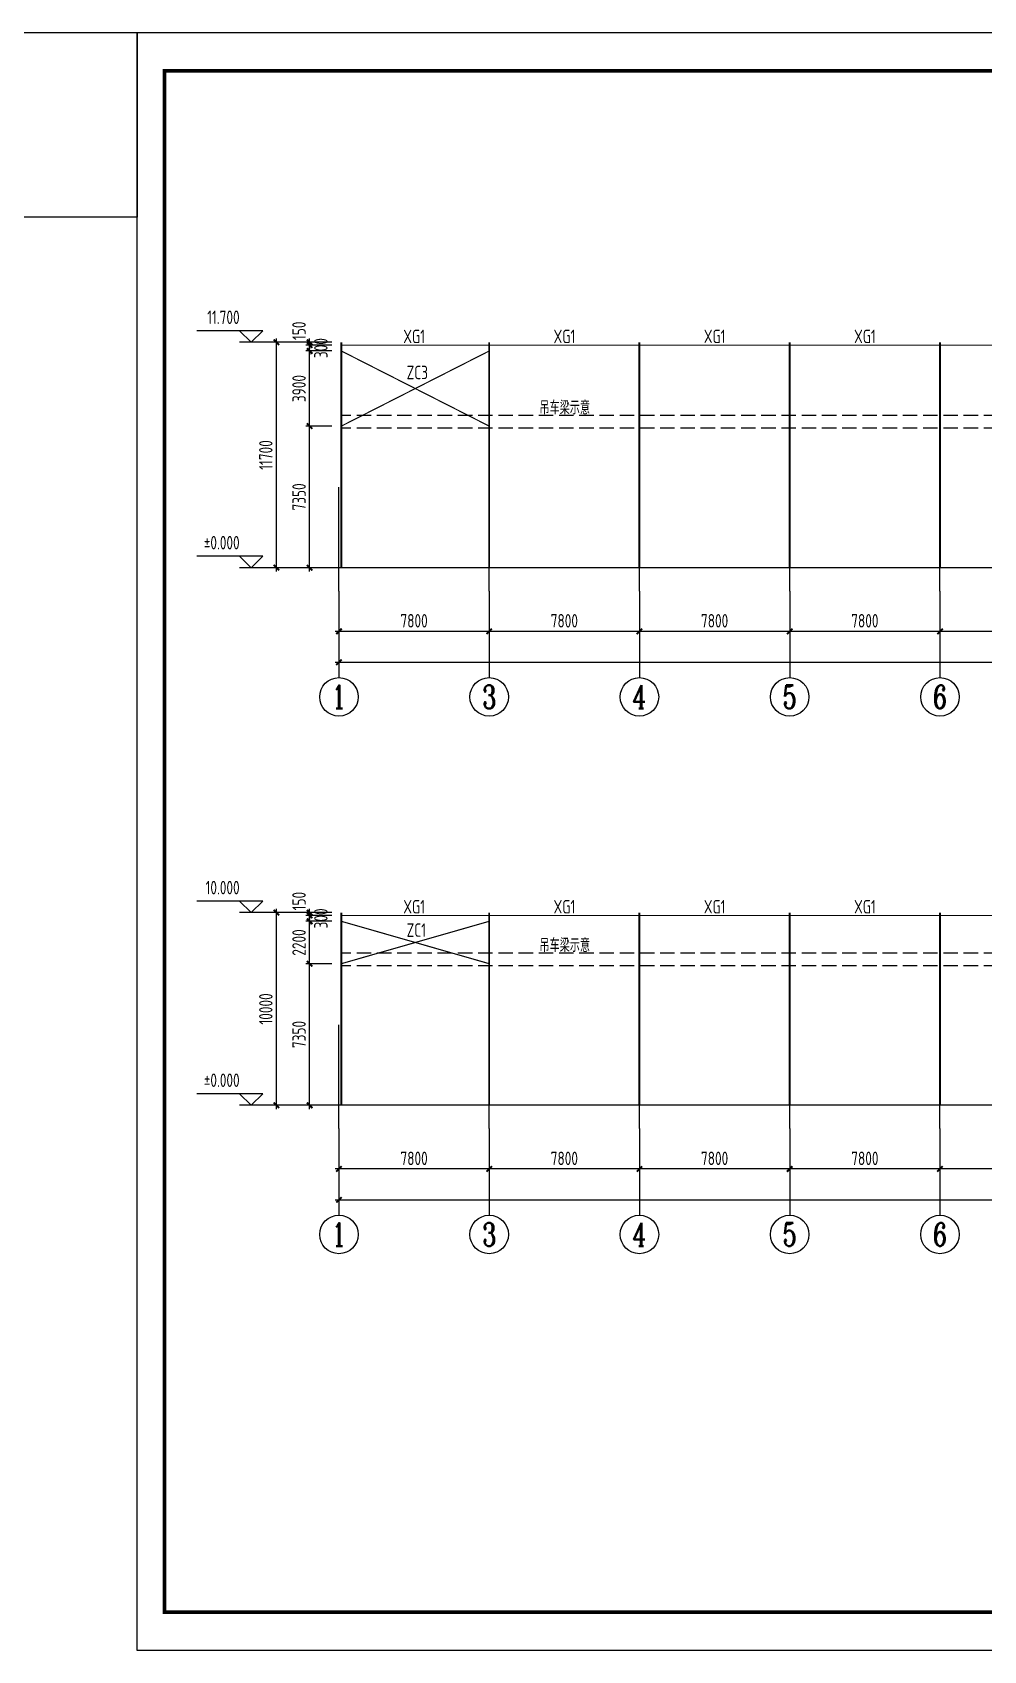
# Model space of a CAD drawing. Extents: x -2746917 to -971774, y -3334247 to -3250358.
# Drawn here: x -1690209 to -1665518, y -3316173 to -3274173 of the extents above; entities that cross this region are included whole.
import ezdxf
from ezdxf.enums import TextEntityAlignment as Align

# ---------------------------------------------------------------- set-up
doc = ezdxf.new("R2010")
doc.units = 0
doc.header["$LTSCALE"] = 1000
doc.header["$MEASUREMENT"] = 0
doc.header["$PDMODE"] = 35
doc.linetypes.add('DASH', pattern=[0.35, 0.25, -0.1])
doc.linetypes.add('DOTE', pattern=[2.42, 2, -0.2, 0.02, -0.2])
doc.layers.get('0').update_dxf_attribs({"linetype": 'CONTINUOUS'})
doc.layers.get('Defpoints').update_dxf_attribs({"linetype": 'CONTINUOUS'})
for name, color, linetype in [('AXIS', 253, 'DOTE'), ('DIM', 3, 'CONTINUOUS'), ('NUM', 7, 'CONTINUOUS'), ('PUB_TITLE', 4, 'CONTINUOUS'), ('REIN', 1, 'CONTINUOUS'), ('TEXT', 7, 'CONTINUOUS'), ('THIN', 7, 'CONTINUOUS')]:
    doc.layers.add(name, color=color, linetype=linetype)
doc.layers.add('yichutu', color=7, linetype='CONTINUOUS', true_color=0xffffff, plot=False)
doc.styles.add('TSSD_Axis', font='Complex.shx', dxfattribs={"width": 0.7, "bigfont": 'hztxt.shx'})
doc.styles.add('TSSD_Dimension', font='tssdeng.shx', dxfattribs={"width": 0.75, "bigfont": 'Hztxt.shx'})
doc.styles.add('TSSD_Label', font='tssdeng.shx', dxfattribs={"width": 0.75, "bigfont": 'hztxt.shx'})
doc.styles.add('TSSD_Rein', font='Tssdeng.shx', dxfattribs={"width": 0.75, "bigfont": 'hztxt.shx'})
doc.dimstyles.new('TSSD_200_100', dxfattribs={"dimtxt": 350, "dimasz": 100, "dimexe": 100, "dimexo": 250, "dimgap": 100, "dimtad": 1, "dimdec": 0, "dimlfac": 2, "dimzin": 0, "dimdsep": 46, "dimtxsty": 'TSSD_Dimension', "dimblk": 'ARCHTICK', "dimcen": 0, "dimdle": 100, "dimclrt": 7, "dimadec": 0, "dimazin": 0, "dimtfac": 1, "dimtdec": 0, "dimtix": 1, "dimtmove": 2, "dimatfit": 3, "dimfxl": 1, "dimtolj": 1, "dimtzin": 0, "dimarcsym": 0})

# ---------------------------------------------------------------- blocks, each defined once
blk = doc.blocks.new('ts_axno')
at = {"color": 0, "linetype": 'ByBlock', "lineweight": -2}
blk.add_circle((0, 0), 0.5, dxfattribs=at)
at = {"color": 0, "linetype": 'ByBlock', "lineweight": -2, "style": 'TSSD_Axis', "width": 0.7}
blk.add_attdef('A', text='', height=0.6, dxfattribs=at).set_placement((0, 0), align=Align.MIDDLE_CENTER)
blk = doc.blocks.new('_ArchTick')
at = {"color": 0, "const_width": 0.5}
blk.add_lwpolyline([(-0.71, -0.71), (0.71, 0.71)], dxfattribs=at)
blk = doc.blocks.new('*D1875')
at = {"layer": 'Defpoints', "color": 0, "ltscale": 1.5}
for p in [(-1666651, -3302624), (-1662751, -3302624), (-1666651, -3303672)]:
    blk.add_point(p, dxfattribs=at)
at = {"layer": 'DIM', "color": 0, "lineweight": -2, "ltscale": 1.5}
for p, q in [((-1666651, -3302874), (-1666651, -3303772)), ((-1662751, -3302874), (-1662751, -3303772)), ((-1662651, -3303672), (-1666751, -3303672))]:
    blk.add_line(p, q, dxfattribs=at)
at = {"layer": 'DIM', "color": 0, "lineweight": -2, "ltscale": 1.5, "xscale": 100, "yscale": 100, "zscale": 100, "rotation": 180}
blk.add_blockref('_ArchTick', (-1666651, -3303672), dxfattribs=at)
at = {"layer": 'DIM', "color": 0, "lineweight": -2, "ltscale": 1.5, "xscale": 100, "yscale": 100, "zscale": 100}
blk.add_blockref('_ArchTick', (-1662751, -3303672), dxfattribs=at)
at = {"layer": 'DIM', "color": 7, "ltscale": 1.5, "insert": (-1664701, -3303397), "char_height": 350, "attachment_point": 5, "style": 'TSSD_Dimension'}
blk.add_mtext('\\A1;7800', dxfattribs=at)
blk = doc.blocks.new('*D1876')
at = {"layer": 'Defpoints', "color": 0, "ltscale": 1.5}
for p in [(-1670551, -3302624), (-1666651, -3302624), (-1670551, -3303672)]:
    blk.add_point(p, dxfattribs=at)
at = {"layer": 'DIM', "color": 0, "lineweight": -2, "ltscale": 1.5}
for p, q in [((-1670551, -3302874), (-1670551, -3303772)), ((-1666651, -3302874), (-1666651, -3303772)), ((-1666551, -3303672), (-1670651, -3303672))]:
    blk.add_line(p, q, dxfattribs=at)
at = {"layer": 'DIM', "color": 0, "lineweight": -2, "ltscale": 1.5, "xscale": 100, "yscale": 100, "zscale": 100, "rotation": 180}
blk.add_blockref('_ArchTick', (-1670551, -3303672), dxfattribs=at)
at = {"layer": 'DIM', "color": 0, "lineweight": -2, "ltscale": 1.5, "xscale": 100, "yscale": 100, "zscale": 100}
blk.add_blockref('_ArchTick', (-1666651, -3303672), dxfattribs=at)
at = {"layer": 'DIM', "color": 7, "ltscale": 1.5, "insert": (-1668601, -3303397), "char_height": 350, "attachment_point": 5, "style": 'TSSD_Dimension'}
blk.add_mtext('\\A1;7800', dxfattribs=at)
blk = doc.blocks.new('*D1877')
at = {"layer": 'Defpoints', "color": 0, "ltscale": 1.5}
for p in [(-1674451, -3302624), (-1670551, -3302624), (-1674451, -3303672)]:
    blk.add_point(p, dxfattribs=at)
at = {"layer": 'DIM', "color": 0, "lineweight": -2, "ltscale": 1.5}
for p, q in [((-1674451, -3302874), (-1674451, -3303772)), ((-1670551, -3302874), (-1670551, -3303772)), ((-1670451, -3303672), (-1674551, -3303672))]:
    blk.add_line(p, q, dxfattribs=at)
at = {"layer": 'DIM', "color": 0, "lineweight": -2, "ltscale": 1.5, "xscale": 100, "yscale": 100, "zscale": 100, "rotation": 180}
blk.add_blockref('_ArchTick', (-1674451, -3303672), dxfattribs=at)
at = {"layer": 'DIM', "color": 0, "lineweight": -2, "ltscale": 1.5, "xscale": 100, "yscale": 100, "zscale": 100}
blk.add_blockref('_ArchTick', (-1670551, -3303672), dxfattribs=at)
at = {"layer": 'DIM', "color": 7, "ltscale": 1.5, "insert": (-1672501, -3303397), "char_height": 350, "attachment_point": 5, "style": 'TSSD_Dimension'}
blk.add_mtext('\\A1;7800', dxfattribs=at)
blk = doc.blocks.new('*D1878')
at = {"layer": 'Defpoints', "color": 0, "ltscale": 1.5}
for p in [(-1678351, -3302624), (-1674451, -3302624), (-1678351, -3303672)]:
    blk.add_point(p, dxfattribs=at)
at = {"layer": 'DIM', "color": 0, "lineweight": -2, "ltscale": 1.5}
for p, q in [((-1678351, -3302874), (-1678351, -3303772)), ((-1674451, -3302874), (-1674451, -3303772)), ((-1674351, -3303672), (-1678451, -3303672))]:
    blk.add_line(p, q, dxfattribs=at)
at = {"layer": 'DIM', "color": 0, "lineweight": -2, "ltscale": 1.5, "xscale": 100, "yscale": 100, "zscale": 100, "rotation": 180}
blk.add_blockref('_ArchTick', (-1678351, -3303672), dxfattribs=at)
at = {"layer": 'DIM', "color": 0, "lineweight": -2, "ltscale": 1.5, "xscale": 100, "yscale": 100, "zscale": 100}
blk.add_blockref('_ArchTick', (-1674451, -3303672), dxfattribs=at)
at = {"layer": 'DIM', "color": 7, "ltscale": 1.5, "insert": (-1676401, -3303397), "char_height": 350, "attachment_point": 5, "style": 'TSSD_Dimension'}
blk.add_mtext('\\A1;7800', dxfattribs=at)
blk = doc.blocks.new('*D1879')
at = {"layer": 'Defpoints', "color": 0, "ltscale": 1.5}
for p in [(-1682251, -3302624), (-1678351, -3302624), (-1682251, -3303672)]:
    blk.add_point(p, dxfattribs=at)
at = {"layer": 'DIM', "color": 0, "lineweight": -2, "ltscale": 1.5}
for p, q in [((-1682251, -3302874), (-1682251, -3303772)), ((-1678351, -3302874), (-1678351, -3303772)), ((-1678251, -3303672), (-1682351, -3303672))]:
    blk.add_line(p, q, dxfattribs=at)
at = {"layer": 'DIM', "color": 0, "lineweight": -2, "ltscale": 1.5, "xscale": 100, "yscale": 100, "zscale": 100, "rotation": 180}
blk.add_blockref('_ArchTick', (-1682251, -3303672), dxfattribs=at)
at = {"layer": 'DIM', "color": 0, "lineweight": -2, "ltscale": 1.5, "xscale": 100, "yscale": 100, "zscale": 100}
blk.add_blockref('_ArchTick', (-1678351, -3303672), dxfattribs=at)
at = {"layer": 'DIM', "color": 7, "ltscale": 1.5, "insert": (-1680301, -3303397), "char_height": 350, "attachment_point": 5, "style": 'TSSD_Dimension'}
blk.add_mtext('\\A1;7800', dxfattribs=at)
blk = doc.blocks.new('*D1880')
at = {"layer": 'Defpoints', "color": 0, "ltscale": 1.5}
for p in [(-1682251, -3302624), (-1639351, -3302624), (-1639351, -3304472)]:
    blk.add_point(p, dxfattribs=at)
at = {"layer": 'DIM', "color": 0, "lineweight": -2, "ltscale": 1.5}
for p, q in [((-1682251, -3302874), (-1682251, -3304572)), ((-1639351, -3302874), (-1639351, -3304572)), ((-1682351, -3304472), (-1639251, -3304472))]:
    blk.add_line(p, q, dxfattribs=at)
at = {"layer": 'DIM', "color": 0, "lineweight": -2, "ltscale": 1.5, "xscale": 100, "yscale": 100, "zscale": 100, "rotation": 180}
blk.add_blockref('_ArchTick', (-1682251, -3304472), dxfattribs=at)
at = {"layer": 'DIM', "color": 0, "lineweight": -2, "ltscale": 1.5, "xscale": 100, "yscale": 100, "zscale": 100}
blk.add_blockref('_ArchTick', (-1639351, -3304472), dxfattribs=at)
at = {"layer": 'DIM', "color": 7, "ltscale": 1.5, "insert": (-1660801, -3304197), "char_height": 350, "attachment_point": 5, "style": 'TSSD_Dimension'}
blk.add_mtext('\\A1;85800', dxfattribs=at)
blk = doc.blocks.new('*D1882')
at = {"layer": 'Defpoints', "color": 0, "ltscale": 1.5}
for p in [(-1683012, -3298344), (-1682189, -3298344), (-1682189, -3302019)]:
    blk.add_point(p, dxfattribs=at)
at = {"layer": 'DIM', "color": 0, "lineweight": -2, "ltscale": 1.5}
for p, q in [((-1683012, -3302119), (-1683012, -3298244)), ((-1682439, -3298344), (-1683112, -3298344)), ((-1682439, -3302019), (-1683112, -3302019))]:
    blk.add_line(p, q, dxfattribs=at)
at = {"layer": 'DIM', "color": 0, "lineweight": -2, "ltscale": 1.5, "xscale": 100, "yscale": 100, "zscale": 100}
for p, rotation in [((-1683012, -3298344), 90), ((-1683012, -3302019), 270)]:
    blk.add_blockref('_ArchTick', p, dxfattribs=dict(at, rotation=rotation))
at = {"layer": 'DIM', "color": 7, "ltscale": 1.5, "insert": (-1683287, -3300182), "char_height": 350, "attachment_point": 5, "rotation": 90, "style": 'TSSD_Dimension'}
blk.add_mtext('\\A1;7350', dxfattribs=at)
blk = doc.blocks.new('*D1883')
at = {"layer": 'Defpoints', "color": 0, "ltscale": 1.5}
for p in [(-1683012, -3297244), (-1682189, -3297244), (-1682189, -3298344)]:
    blk.add_point(p, dxfattribs=at)
at = {"layer": 'DIM', "color": 0, "lineweight": -2, "ltscale": 1.5}
for p, q in [((-1682439, -3297244), (-1683112, -3297244)), ((-1683012, -3298444), (-1683012, -3297144)), ((-1682439, -3298344), (-1683112, -3298344))]:
    blk.add_line(p, q, dxfattribs=at)
at = {"layer": 'DIM', "color": 0, "lineweight": -2, "ltscale": 1.5, "xscale": 100, "yscale": 100, "zscale": 100}
for p, rotation in [((-1683012, -3297244), 90), ((-1683012, -3298344), 270)]:
    blk.add_blockref('_ArchTick', p, dxfattribs=dict(at, rotation=rotation))
at = {"layer": 'DIM', "color": 7, "ltscale": 1.5, "insert": (-1683287, -3297794), "char_height": 350, "attachment_point": 5, "rotation": 90, "style": 'TSSD_Dimension'}
blk.add_mtext('\\A1;2200', dxfattribs=at)
blk = doc.blocks.new('*D1884')
at = {"layer": 'Defpoints', "color": 0, "ltscale": 1.5}
for p in [(-1683012, -3297094), (-1682189, -3297094), (-1682189, -3297244)]:
    blk.add_point(p, dxfattribs=at)
at = {"layer": 'DIM', "color": 0, "lineweight": -2, "ltscale": 1.5}
for p, q in [((-1683012, -3297094), (-1683012, -3296994)), ((-1682439, -3297094), (-1683112, -3297094)), ((-1682439, -3297244), (-1683112, -3297244)), ((-1683012, -3297244), (-1683012, -3297094)), ((-1683012, -3297244), (-1683012, -3297344))]:
    blk.add_line(p, q, dxfattribs=at)
at = {"layer": 'DIM', "color": 0, "lineweight": -2, "ltscale": 1.5, "xscale": 100, "yscale": 100, "zscale": 100}
for p, rotation in [((-1683012, -3297094), 270), ((-1683012, -3297244), 90)]:
    blk.add_blockref('_ArchTick', p, dxfattribs=dict(at, rotation=rotation))
at = {"layer": 'DIM', "color": 7, "ltscale": 1.5, "insert": (-1682720, -3297169), "char_height": 350, "attachment_point": 5, "rotation": 90, "style": 'TSSD_Dimension'}
blk.add_mtext('\\A1;300', dxfattribs=at)
blk = doc.blocks.new('*D1885')
at = {"layer": 'Defpoints', "color": 0, "ltscale": 1.5}
for p in [(-1683012, -3297019), (-1682189, -3297019), (-1682189, -3297094)]:
    blk.add_point(p, dxfattribs=at)
at = {"layer": 'DIM', "color": 0, "lineweight": -2, "ltscale": 1.5}
for p, q in [((-1683012, -3297019), (-1683012, -3296919)), ((-1682439, -3297019), (-1683112, -3297019)), ((-1682439, -3297094), (-1683112, -3297094)), ((-1683012, -3297094), (-1683012, -3297019)), ((-1683012, -3297094), (-1683012, -3297194))]:
    blk.add_line(p, q, dxfattribs=at)
at = {"layer": 'DIM', "color": 0, "lineweight": -2, "ltscale": 1.5, "xscale": 100, "yscale": 100, "zscale": 100}
for p, rotation in [((-1683012, -3297019), 270), ((-1683012, -3297094), 90)]:
    blk.add_blockref('_ArchTick', p, dxfattribs=dict(at, rotation=rotation))
at = {"layer": 'DIM', "color": 7, "ltscale": 1.5, "insert": (-1683287, -3296720), "char_height": 350, "attachment_point": 5, "rotation": 90, "style": 'TSSD_Dimension'}
blk.add_mtext('\\A1;150', dxfattribs=at)
blk = doc.blocks.new('*D1886')
at = {"layer": 'Defpoints', "color": 0, "ltscale": 1.5}
for p in [(-1683874, -3297019), (-1682189, -3297019), (-1682189, -3302019)]:
    blk.add_point(p, dxfattribs=at)
at = {"layer": 'DIM', "color": 0, "lineweight": -2, "ltscale": 1.5}
for p, q in [((-1683874, -3302119), (-1683874, -3296919)), ((-1682439, -3297019), (-1683974, -3297019)), ((-1682439, -3302019), (-1683974, -3302019))]:
    blk.add_line(p, q, dxfattribs=at)
at = {"layer": 'DIM', "color": 0, "lineweight": -2, "ltscale": 1.5, "xscale": 100, "yscale": 100, "zscale": 100}
for p, rotation in [((-1683874, -3297019), 90), ((-1683874, -3302019), 270)]:
    blk.add_blockref('_ArchTick', p, dxfattribs=dict(at, rotation=rotation))
at = {"layer": 'DIM', "color": 7, "ltscale": 1.5, "insert": (-1684149, -3299519), "char_height": 350, "attachment_point": 5, "rotation": 90, "style": 'TSSD_Dimension'}
blk.add_mtext('\\A1;10000', dxfattribs=at)
blk = doc.blocks.new('*D1903')
at = {"layer": 'Defpoints', "color": 0, "ltscale": 1.5}
for p in [(-1666651, -3288672), (-1662751, -3288672), (-1666651, -3289720)]:
    blk.add_point(p, dxfattribs=at)
at = {"layer": 'DIM', "color": 0, "lineweight": -2, "ltscale": 1.5}
for p, q in [((-1666651, -3288922), (-1666651, -3289820)), ((-1662751, -3288922), (-1662751, -3289820)), ((-1662651, -3289720), (-1666751, -3289720))]:
    blk.add_line(p, q, dxfattribs=at)
at = {"layer": 'DIM', "color": 0, "lineweight": -2, "ltscale": 1.5, "xscale": 100, "yscale": 100, "zscale": 100, "rotation": 180}
blk.add_blockref('_ArchTick', (-1666651, -3289720), dxfattribs=at)
at = {"layer": 'DIM', "color": 0, "lineweight": -2, "ltscale": 1.5, "xscale": 100, "yscale": 100, "zscale": 100}
blk.add_blockref('_ArchTick', (-1662751, -3289720), dxfattribs=at)
at = {"layer": 'DIM', "color": 7, "ltscale": 1.5, "insert": (-1664701, -3289445), "char_height": 350, "attachment_point": 5, "style": 'TSSD_Dimension'}
blk.add_mtext('\\A1;7800', dxfattribs=at)
blk = doc.blocks.new('*D1904')
at = {"layer": 'Defpoints', "color": 0, "ltscale": 1.5}
for p in [(-1670551, -3288672), (-1666651, -3288672), (-1670551, -3289720)]:
    blk.add_point(p, dxfattribs=at)
at = {"layer": 'DIM', "color": 0, "lineweight": -2, "ltscale": 1.5}
for p, q in [((-1670551, -3288922), (-1670551, -3289820)), ((-1666651, -3288922), (-1666651, -3289820)), ((-1666551, -3289720), (-1670651, -3289720))]:
    blk.add_line(p, q, dxfattribs=at)
at = {"layer": 'DIM', "color": 0, "lineweight": -2, "ltscale": 1.5, "xscale": 100, "yscale": 100, "zscale": 100, "rotation": 180}
blk.add_blockref('_ArchTick', (-1670551, -3289720), dxfattribs=at)
at = {"layer": 'DIM', "color": 0, "lineweight": -2, "ltscale": 1.5, "xscale": 100, "yscale": 100, "zscale": 100}
blk.add_blockref('_ArchTick', (-1666651, -3289720), dxfattribs=at)
at = {"layer": 'DIM', "color": 7, "ltscale": 1.5, "insert": (-1668601, -3289445), "char_height": 350, "attachment_point": 5, "style": 'TSSD_Dimension'}
blk.add_mtext('\\A1;7800', dxfattribs=at)
blk = doc.blocks.new('*D1905')
at = {"layer": 'Defpoints', "color": 0, "ltscale": 1.5}
for p in [(-1674451, -3288672), (-1670551, -3288672), (-1674451, -3289720)]:
    blk.add_point(p, dxfattribs=at)
at = {"layer": 'DIM', "color": 0, "lineweight": -2, "ltscale": 1.5}
for p, q in [((-1674451, -3288922), (-1674451, -3289820)), ((-1670551, -3288922), (-1670551, -3289820)), ((-1670451, -3289720), (-1674551, -3289720))]:
    blk.add_line(p, q, dxfattribs=at)
at = {"layer": 'DIM', "color": 0, "lineweight": -2, "ltscale": 1.5, "xscale": 100, "yscale": 100, "zscale": 100, "rotation": 180}
blk.add_blockref('_ArchTick', (-1674451, -3289720), dxfattribs=at)
at = {"layer": 'DIM', "color": 0, "lineweight": -2, "ltscale": 1.5, "xscale": 100, "yscale": 100, "zscale": 100}
blk.add_blockref('_ArchTick', (-1670551, -3289720), dxfattribs=at)
at = {"layer": 'DIM', "color": 7, "ltscale": 1.5, "insert": (-1672501, -3289445), "char_height": 350, "attachment_point": 5, "style": 'TSSD_Dimension'}
blk.add_mtext('\\A1;7800', dxfattribs=at)
blk = doc.blocks.new('*D1906')
at = {"layer": 'Defpoints', "color": 0, "ltscale": 1.5}
for p in [(-1678351, -3288672), (-1674451, -3288672), (-1678351, -3289720)]:
    blk.add_point(p, dxfattribs=at)
at = {"layer": 'DIM', "color": 0, "lineweight": -2, "ltscale": 1.5}
for p, q in [((-1678351, -3288922), (-1678351, -3289820)), ((-1674451, -3288922), (-1674451, -3289820)), ((-1674351, -3289720), (-1678451, -3289720))]:
    blk.add_line(p, q, dxfattribs=at)
at = {"layer": 'DIM', "color": 0, "lineweight": -2, "ltscale": 1.5, "xscale": 100, "yscale": 100, "zscale": 100, "rotation": 180}
blk.add_blockref('_ArchTick', (-1678351, -3289720), dxfattribs=at)
at = {"layer": 'DIM', "color": 0, "lineweight": -2, "ltscale": 1.5, "xscale": 100, "yscale": 100, "zscale": 100}
blk.add_blockref('_ArchTick', (-1674451, -3289720), dxfattribs=at)
at = {"layer": 'DIM', "color": 7, "ltscale": 1.5, "insert": (-1676401, -3289445), "char_height": 350, "attachment_point": 5, "style": 'TSSD_Dimension'}
blk.add_mtext('\\A1;7800', dxfattribs=at)
blk = doc.blocks.new('*D1907')
at = {"layer": 'Defpoints', "color": 0, "ltscale": 1.5}
for p in [(-1682251, -3288672), (-1678351, -3288672), (-1682251, -3289720)]:
    blk.add_point(p, dxfattribs=at)
at = {"layer": 'DIM', "color": 0, "lineweight": -2, "ltscale": 1.5}
for p, q in [((-1682251, -3288922), (-1682251, -3289820)), ((-1678351, -3288922), (-1678351, -3289820)), ((-1678251, -3289720), (-1682351, -3289720))]:
    blk.add_line(p, q, dxfattribs=at)
at = {"layer": 'DIM', "color": 0, "lineweight": -2, "ltscale": 1.5, "xscale": 100, "yscale": 100, "zscale": 100, "rotation": 180}
blk.add_blockref('_ArchTick', (-1682251, -3289720), dxfattribs=at)
at = {"layer": 'DIM', "color": 0, "lineweight": -2, "ltscale": 1.5, "xscale": 100, "yscale": 100, "zscale": 100}
blk.add_blockref('_ArchTick', (-1678351, -3289720), dxfattribs=at)
at = {"layer": 'DIM', "color": 7, "ltscale": 1.5, "insert": (-1680301, -3289445), "char_height": 350, "attachment_point": 5, "style": 'TSSD_Dimension'}
blk.add_mtext('\\A1;7800', dxfattribs=at)
blk = doc.blocks.new('*D1908')
at = {"layer": 'Defpoints', "color": 0, "ltscale": 1.5}
for p in [(-1682251, -3288672), (-1639351, -3288672), (-1639351, -3290520)]:
    blk.add_point(p, dxfattribs=at)
at = {"layer": 'DIM', "color": 0, "lineweight": -2, "ltscale": 1.5}
for p, q in [((-1682251, -3288922), (-1682251, -3290620)), ((-1639351, -3288922), (-1639351, -3290620)), ((-1682351, -3290520), (-1639251, -3290520))]:
    blk.add_line(p, q, dxfattribs=at)
at = {"layer": 'DIM', "color": 0, "lineweight": -2, "ltscale": 1.5, "xscale": 100, "yscale": 100, "zscale": 100, "rotation": 180}
blk.add_blockref('_ArchTick', (-1682251, -3290520), dxfattribs=at)
at = {"layer": 'DIM', "color": 0, "lineweight": -2, "ltscale": 1.5, "xscale": 100, "yscale": 100, "zscale": 100}
blk.add_blockref('_ArchTick', (-1639351, -3290520), dxfattribs=at)
at = {"layer": 'DIM', "color": 7, "ltscale": 1.5, "insert": (-1660801, -3290245), "char_height": 350, "attachment_point": 5, "style": 'TSSD_Dimension'}
blk.add_mtext('\\A1;85800', dxfattribs=at)
blk = doc.blocks.new('*D1910')
at = {"layer": 'Defpoints', "color": 0, "ltscale": 1.5}
for p in [(-1683012, -3284392), (-1682189, -3284392), (-1682189, -3288067)]:
    blk.add_point(p, dxfattribs=at)
at = {"layer": 'DIM', "color": 0, "lineweight": -2, "ltscale": 1.5}
for p, q in [((-1682439, -3284392), (-1683112, -3284392)), ((-1683012, -3288167), (-1683012, -3284292)), ((-1682439, -3288067), (-1683112, -3288067))]:
    blk.add_line(p, q, dxfattribs=at)
at = {"layer": 'DIM', "color": 0, "lineweight": -2, "ltscale": 1.5, "xscale": 100, "yscale": 100, "zscale": 100}
for p, rotation in [((-1683012, -3284392), 90), ((-1683012, -3288067), 270)]:
    blk.add_blockref('_ArchTick', p, dxfattribs=dict(at, rotation=rotation))
at = {"layer": 'DIM', "color": 7, "ltscale": 1.5, "insert": (-1683287, -3286230), "char_height": 350, "attachment_point": 5, "rotation": 90, "style": 'TSSD_Dimension'}
blk.add_mtext('\\A1;7350', dxfattribs=at)
blk = doc.blocks.new('*D1911')
at = {"layer": 'Defpoints', "color": 0, "ltscale": 1.5}
for p in [(-1683012, -3282442), (-1682189, -3282442), (-1682189, -3284392)]:
    blk.add_point(p, dxfattribs=at)
at = {"layer": 'DIM', "color": 0, "lineweight": -2, "ltscale": 1.5}
for p, q in [((-1682439, -3282442), (-1683112, -3282442)), ((-1683012, -3284492), (-1683012, -3282342)), ((-1682439, -3284392), (-1683112, -3284392))]:
    blk.add_line(p, q, dxfattribs=at)
at = {"layer": 'DIM', "color": 0, "lineweight": -2, "ltscale": 1.5, "xscale": 100, "yscale": 100, "zscale": 100}
for p, rotation in [((-1683012, -3282442), 90), ((-1683012, -3284392), 270)]:
    blk.add_blockref('_ArchTick', p, dxfattribs=dict(at, rotation=rotation))
at = {"layer": 'DIM', "color": 7, "ltscale": 1.5, "insert": (-1683287, -3283417), "char_height": 350, "attachment_point": 5, "rotation": 90, "style": 'TSSD_Dimension'}
blk.add_mtext('\\A1;3900', dxfattribs=at)
blk = doc.blocks.new('*D1912')
at = {"layer": 'Defpoints', "color": 0, "ltscale": 1.5}
for p in [(-1683012, -3282292), (-1682189, -3282292), (-1682189, -3282442)]:
    blk.add_point(p, dxfattribs=at)
at = {"layer": 'DIM', "color": 0, "lineweight": -2, "ltscale": 1.5}
for p, q in [((-1682439, -3282292), (-1683112, -3282292)), ((-1683012, -3282292), (-1683012, -3282192)), ((-1683012, -3282442), (-1683012, -3282292)), ((-1682439, -3282442), (-1683112, -3282442)), ((-1683012, -3282442), (-1683012, -3282542))]:
    blk.add_line(p, q, dxfattribs=at)
at = {"layer": 'DIM', "color": 0, "lineweight": -2, "ltscale": 1.5, "xscale": 100, "yscale": 100, "zscale": 100}
for p, rotation in [((-1683012, -3282292), 270), ((-1683012, -3282442), 90)]:
    blk.add_blockref('_ArchTick', p, dxfattribs=dict(at, rotation=rotation))
at = {"layer": 'DIM', "color": 7, "ltscale": 1.5, "insert": (-1682720, -3282367), "char_height": 350, "attachment_point": 5, "rotation": 90, "style": 'TSSD_Dimension'}
blk.add_mtext('\\A1;300', dxfattribs=at)
blk = doc.blocks.new('*D1913')
at = {"layer": 'Defpoints', "color": 0, "ltscale": 1.5}
for p in [(-1683012, -3282217), (-1682189, -3282217), (-1682189, -3282292)]:
    blk.add_point(p, dxfattribs=at)
at = {"layer": 'DIM', "color": 0, "lineweight": -2, "ltscale": 1.5}
for p, q in [((-1682439, -3282217), (-1683112, -3282217)), ((-1682439, -3282292), (-1683112, -3282292)), ((-1683012, -3282217), (-1683012, -3282117)), ((-1683012, -3282292), (-1683012, -3282217)), ((-1683012, -3282292), (-1683012, -3282392))]:
    blk.add_line(p, q, dxfattribs=at)
at = {"layer": 'DIM', "color": 0, "lineweight": -2, "ltscale": 1.5, "xscale": 100, "yscale": 100, "zscale": 100}
for p, rotation in [((-1683012, -3282217), 270), ((-1683012, -3282292), 90)]:
    blk.add_blockref('_ArchTick', p, dxfattribs=dict(at, rotation=rotation))
at = {"layer": 'DIM', "color": 7, "ltscale": 1.5, "insert": (-1683287, -3281918), "char_height": 350, "attachment_point": 5, "rotation": 90, "style": 'TSSD_Dimension'}
blk.add_mtext('\\A1;150', dxfattribs=at)
blk = doc.blocks.new('*D1914')
at = {"layer": 'Defpoints', "color": 0, "ltscale": 1.5}
for p in [(-1683874, -3282217), (-1682189, -3282217), (-1682189, -3288067)]:
    blk.add_point(p, dxfattribs=at)
at = {"layer": 'DIM', "color": 0, "lineweight": -2, "ltscale": 1.5}
for p, q in [((-1682439, -3282217), (-1683974, -3282217)), ((-1683874, -3288167), (-1683874, -3282117)), ((-1682439, -3288067), (-1683974, -3288067))]:
    blk.add_line(p, q, dxfattribs=at)
at = {"layer": 'DIM', "color": 0, "lineweight": -2, "ltscale": 1.5, "xscale": 100, "yscale": 100, "zscale": 100}
for p, rotation in [((-1683874, -3282217), 90), ((-1683874, -3288067), 270)]:
    blk.add_blockref('_ArchTick', p, dxfattribs=dict(at, rotation=rotation))
at = {"layer": 'DIM', "color": 7, "ltscale": 1.5, "insert": (-1684149, -3285142), "char_height": 350, "attachment_point": 5, "rotation": 90, "style": 'TSSD_Dimension'}
blk.add_mtext('\\A1;11700', dxfattribs=at)
blk = doc.blocks.new('yct-891-420-89100-42000-100-2004.0')
at = {"layer": 'yichutu', "color": 7, "true_color": 0xffffff}
blk.add_lwpolyline([(0, 0), (0, 42000), (89100, 42000), (89100, 0)], close=True, dxfattribs=at)
blk = doc.blocks.new('A$C440D491C')
at = {"layer": 'PUB_TITLE'}
blk.add_lwpolyline([(0, 0), (0, 42000), (89100, 42000), (89100, 0)], close=True, dxfattribs=at)
at = {"layer": 'PUB_TITLE', "const_width": 100}
blk.add_lwpolyline([(88100, 1000), (88100, 41000), (713, 41000), (713, 1000), (88100, 1000)], dxfattribs=at)

msp = doc.modelspace()

# ---------------------------------------------------------------- linework, layer by layer
at = {"ltscale": 1.5}
msp.add_lwpolyline([(-1692895.02, -3274173.05), (-1687492.07, -3274173.05), (-1687492.07, -3278965.91), (-1692895.02, -3278965.91)], close=True, dxfattribs=at)
at = {"layer": 'AXIS', "ltscale": 1.5}
for p, q in [((-1682251.34, -3288672.17), (-1682251.34, -3285977.46)), ((-1678351.34, -3288672.17), (-1678351.34, -3285977.46)), ((-1674451.34, -3288672.17), (-1674451.34, -3285977.46)), ((-1670551.34, -3288672.17), (-1670551.34, -3285977.46)), ((-1666651.34, -3288672.17), (-1666651.34, -3285977.46)), ((-1682251.34, -3302624.12), (-1682251.34, -3299929.42)), ((-1678351.34, -3302624.12), (-1678351.34, -3299929.42)), ((-1674451.34, -3302624.12), (-1674451.34, -3299929.42)), ((-1670551.34, -3302624.12), (-1670551.34, -3299929.42)), ((-1666651.34, -3302624.12), (-1666651.34, -3299929.42))]:
    msp.add_line(p, q, dxfattribs=at)
at = {"layer": 'DIM', "color": 252, "linetype": 'DASH', "ltscale": 1.5}
for p, q in [((-1639413.84, -3284120.2), (-1682188.84, -3284120.2)), ((-1639413.84, -3284445.2), (-1682188.84, -3284445.2)), ((-1639413.84, -3298072.16), (-1682188.84, -3298072.16)), ((-1639413.84, -3298397.16), (-1682188.84, -3298397.16))]:
    msp.add_line(p, q, dxfattribs=at)
at = {"layer": 'NUM', "ltscale": 1.5}
for p, q in [((-1682251.34, -3288672.17), (-1682251.34, -3290919.81)), ((-1678351.34, -3288672.17), (-1678351.34, -3290919.81)), ((-1674451.34, -3288672.17), (-1674451.34, -3290919.81)), ((-1670551.34, -3288672.17), (-1670551.34, -3290919.81)), ((-1666651.34, -3288672.17), (-1666651.34, -3290919.81)), ((-1682251.34, -3302624.12), (-1682251.34, -3304871.77)), ((-1678351.34, -3302624.12), (-1678351.34, -3304871.77)), ((-1674451.34, -3302624.12), (-1674451.34, -3304871.77)), ((-1670551.34, -3302624.12), (-1670551.34, -3304871.77)), ((-1666651.34, -3302624.12), (-1666651.34, -3304871.77))]:
    msp.add_line(p, q, dxfattribs=at)
at = {"layer": 'REIN', "color": 0, "ltscale": 0.1}
for p, q in [((-1638079.05, -3288067.2), (-1682846.02, -3288067.2)), ((-1638079.05, -3302019.16), (-1682846.02, -3302019.16))]:
    msp.add_line(p, q, dxfattribs=at)
at = {"layer": 'REIN', "color": 0, "ltscale": 0.1, "const_width": 50}
for points in [[(-1682188.84, -3288067.2), (-1682188.84, -3282217.2)], [(-1678351.34, -3288067.2), (-1678351.34, -3282217.2)], [(-1674451.34, -3288067.2), (-1674451.34, -3282217.2)], [(-1670551.34, -3288067.2), (-1670551.34, -3282217.2)], [(-1666651.34, -3288067.2), (-1666651.34, -3282217.2)], [(-1682188.84, -3302019.16), (-1682188.84, -3297019.16)], [(-1678351.34, -3302019.16), (-1678351.34, -3297019.16)], [(-1674451.34, -3302019.16), (-1674451.34, -3297019.16)], [(-1670551.34, -3302019.16), (-1670551.34, -3297019.16)], [(-1666651.34, -3302019.16), (-1666651.34, -3297019.16)]]:
    msp.add_lwpolyline(points, dxfattribs=at)
at = {"layer": 'REIN', "color": 4, "const_width": 30}
for points in [[(-1639413.84, -3282292.2), (-1682188.84, -3282292.2)], [(-1639413.84, -3297094.16), (-1682188.84, -3297094.16)]]:
    msp.add_lwpolyline(points, dxfattribs=at)
at = {"layer": 'REIN'}
for points in [[(-1682188.84, -3282442.2, 30, 30, 0), (-1678351.34, -3284392.2, 30, 30, 0)], [(-1678351.34, -3282442.2, 30, 30, 0), (-1682188.84, -3284392.2, 30, 30, 0)], [(-1682188.84, -3297244.16, 30, 30, 0), (-1678351.34, -3298344.16, 30, 30, 0)], [(-1678351.34, -3297244.16, 30, 30, 0), (-1682188.84, -3298344.16, 30, 30, 0)]]:
    msp.add_lwpolyline(points, format="xyseb", dxfattribs=at)
at = {"layer": 'THIN'}
for p, q in [((-1684828.75, -3281917.2), (-1685939.33, -3281917.2)), ((-1684528.75, -3282217.2), (-1684828.75, -3281917.2)), ((-1684228.75, -3281917.2), (-1684828.75, -3281917.2)), ((-1683874.43, -3282217.2), (-1684828.75, -3282217.2)), ((-1684528.75, -3282217.2), (-1684228.75, -3281917.2)), ((-1684528.75, -3282217.2), (-1684528.75, -3282217.2)), ((-1684828.75, -3287767.2), (-1685939.33, -3287767.2)), ((-1684528.75, -3288067.2), (-1684828.75, -3287767.2)), ((-1684228.75, -3287767.2), (-1684828.75, -3287767.2)), ((-1683874.43, -3288067.2), (-1684828.75, -3288067.2)), ((-1684528.75, -3288067.2), (-1684228.75, -3287767.2)), ((-1684528.75, -3288067.2), (-1684528.75, -3288067.2)), ((-1684828.75, -3296719.16), (-1685939.33, -3296719.16)), ((-1684528.75, -3297019.16), (-1684828.75, -3296719.16)), ((-1684228.75, -3296719.16), (-1684828.75, -3296719.16)), ((-1684528.75, -3297019.16), (-1684228.75, -3296719.16)), ((-1683874.43, -3297019.16), (-1684828.75, -3297019.16)), ((-1684528.75, -3297019.16), (-1684528.75, -3297019.16)), ((-1684828.75, -3301719.16), (-1685939.33, -3301719.16)), ((-1684528.75, -3302019.16), (-1684828.75, -3301719.16)), ((-1684228.75, -3301719.16), (-1684828.75, -3301719.16)), ((-1683874.43, -3302019.16), (-1684828.75, -3302019.16)), ((-1684528.75, -3302019.16), (-1684228.75, -3301719.16)), ((-1684528.75, -3302019.16), (-1684528.75, -3302019.16))]:
    msp.add_line(p, q, dxfattribs=at)

# ---------------------------------------------------------------- block references
at = {"ltscale": 1.5}
msp.add_blockref('A$C440D491C', (-1687492.07, -3316173.05), dxfattribs=at)
at = {"layer": 'NUM'}
ref = msp.add_blockref('ts_axno', (-1682251.34, -3291419.81), dxfattribs=dict(at, xscale=1000, yscale=1000, zscale=1000))
ref.add_attrib('1', '1', dxfattribs={"height": 600, "style": 'TSSD_Axis', "width": 0.7}).set_placement((-1682251.34, -3291419.81), align=Align.MIDDLE_CENTER)
ref = msp.add_blockref('ts_axno', (-1678351.34, -3291419.81), dxfattribs=dict(at, xscale=1000, yscale=1000, zscale=1000))
ref.add_attrib('3', '3', dxfattribs={"height": 600, "style": 'TSSD_Axis', "width": 0.7}).set_placement((-1678351.34, -3291419.81), align=Align.MIDDLE_CENTER)
ref = msp.add_blockref('ts_axno', (-1674451.34, -3291419.81), dxfattribs=dict(at, xscale=1000, yscale=1000, zscale=1000))
ref.add_attrib('4', '4', dxfattribs={"height": 600, "style": 'TSSD_Axis', "width": 0.7}).set_placement((-1674451.34, -3291419.81), align=Align.MIDDLE_CENTER)
ref = msp.add_blockref('ts_axno', (-1670551.34, -3291419.81), dxfattribs=dict(at, xscale=1000, yscale=1000, zscale=1000))
ref.add_attrib('5', '5', dxfattribs={"height": 600, "style": 'TSSD_Axis', "width": 0.7}).set_placement((-1670551.34, -3291419.81), align=Align.MIDDLE_CENTER)
ref = msp.add_blockref('ts_axno', (-1666651.34, -3291419.81), dxfattribs=dict(at, xscale=1000, yscale=1000, zscale=1000))
ref.add_attrib('6', '6', dxfattribs={"height": 600, "style": 'TSSD_Axis', "width": 0.7}).set_placement((-1666651.34, -3291419.81), align=Align.MIDDLE_CENTER)
ref = msp.add_blockref('ts_axno', (-1682251.34, -3305371.77), dxfattribs=dict(at, xscale=1000, yscale=1000, zscale=1000))
ref.add_attrib('1', '1', dxfattribs={"height": 600, "style": 'TSSD_Axis', "width": 0.7}).set_placement((-1682251.34, -3305371.77), align=Align.MIDDLE_CENTER)
ref = msp.add_blockref('ts_axno', (-1678351.34, -3305371.77), dxfattribs=dict(at, xscale=1000, yscale=1000, zscale=1000))
ref.add_attrib('3', '3', dxfattribs={"height": 600, "style": 'TSSD_Axis', "width": 0.7}).set_placement((-1678351.34, -3305371.77), align=Align.MIDDLE_CENTER)
ref = msp.add_blockref('ts_axno', (-1674451.34, -3305371.77), dxfattribs=dict(at, xscale=1000, yscale=1000, zscale=1000))
ref.add_attrib('4', '4', dxfattribs={"height": 600, "style": 'TSSD_Axis', "width": 0.7}).set_placement((-1674451.34, -3305371.77), align=Align.MIDDLE_CENTER)
ref = msp.add_blockref('ts_axno', (-1670551.34, -3305371.77), dxfattribs=dict(at, xscale=1000, yscale=1000, zscale=1000))
ref.add_attrib('5', '5', dxfattribs={"height": 600, "style": 'TSSD_Axis', "width": 0.7}).set_placement((-1670551.34, -3305371.77), align=Align.MIDDLE_CENTER)
ref = msp.add_blockref('ts_axno', (-1666651.34, -3305371.77), dxfattribs=dict(at, xscale=1000, yscale=1000, zscale=1000))
ref.add_attrib('6', '6', dxfattribs={"height": 600, "style": 'TSSD_Axis', "width": 0.7}).set_placement((-1666651.34, -3305371.77), align=Align.MIDDLE_CENTER)
at = {"layer": 'yichutu'}
msp.add_blockref('yct-891-420-89100-42000-100-2004.0', (-1687492.07, -3316173.05), dxfattribs=at)

# ---------------------------------------------------------------- texts
at = {"layer": 'TEXT', "ltscale": 1.5, "style": 'TSSD_Rein', "width": 0.75}
for s, p in [('XG1', (-1680580.74, -3282239.85)), ('XG1', (-1676680.74, -3282239.85)), ('XG1', (-1672780.74, -3282239.85)), ('XG1', (-1668880.74, -3282239.85)), ('ZC3', (-1680493.5, -3283174.95)), ('吊车梁示意', (-1677045.41, -3284089.78)), ('XG1', (-1680580.74, -3297041.81)), ('XG1', (-1676680.74, -3297041.81)), ('XG1', (-1672780.74, -3297041.81)), ('XG1', (-1668880.74, -3297041.81)), ('ZC1', (-1680493.5, -3297647.31)), ('吊车梁示意', (-1677045.41, -3298041.74))]:
    msp.add_text(s, height=350, dxfattribs=at).set_placement(p)
at = {"layer": 'THIN', "style": 'TSSD_Label', "width": 0.75}
for s, p in [('11.700', (-1684828.75, -3281847.2)), ('%%p0.000', (-1684828.75, -3287697.2)), ('10.000', (-1684828.75, -3296649.16)), ('%%p0.000', (-1684828.75, -3301649.16))]:
    msp.add_text(s, height=350, dxfattribs=at).set_placement(p, align=Align.BOTTOM_RIGHT)

# ---------------------------------------------------------------- dimensions: what is measured, and where the dimension line sits
at = {"layer": 'DIM', "ltscale": 1.5}
for base, p1, p2, picture, middle in [((-1683011.93, -3282217.2), (-1682188.84, -3282292.2), (-1682188.84, -3282217.2), '*D1913', (-1683286.93, -3281918.13)), ((-1683011.93, -3282292.2), (-1682188.84, -3282442.2), (-1682188.84, -3282292.2), '*D1912', (-1682720.26, -3282367.2)), ((-1683011.93, -3297019.16), (-1682188.84, -3297094.16), (-1682188.84, -3297019.16), '*D1885', (-1683286.93, -3296720.09)), ((-1683011.93, -3297094.16), (-1682188.84, -3297244.16), (-1682188.84, -3297094.16), '*D1884', (-1682720.26, -3297169.16))]:
    dim = msp.add_linear_dim(base=base, p1=p1, p2=p2, angle=90, dimstyle='TSSD_200_100', dxfattribs=at)
    dim.commit()
    dim.dimension.update_dxf_attribs({"geometry": picture, "text_midpoint": middle, "dimtype": 160})
for base, p1, p2, angle, picture, middle in [((-1683874.43, -3282217.2), (-1682188.84, -3288067.2), (-1682188.84, -3282217.2), 90, '*D1914', (-1684149.43, -3285142.2)), ((-1683011.93, -3282442.2), (-1682188.84, -3284392.2), (-1682188.84, -3282442.2), 90, '*D1911', (-1683286.93, -3283417.2)), ((-1683011.93, -3284392.2), (-1682188.84, -3288067.2), (-1682188.84, -3284392.2), 90, '*D1910', (-1683286.93, -3286229.7)), ((-1682251.34, -3289719.81), (-1678351.34, -3288672.17), (-1682251.34, -3288672.17), 180, '*D1907', (-1680301.34, -3289444.81)), ((-1639351.34, -3290519.81), (-1682251.34, -3288672.17), (-1639351.34, -3288672.17), 180, '*D1908', (-1660801.34, -3290244.81)), ((-1678351.34, -3289719.81), (-1674451.34, -3288672.17), (-1678351.34, -3288672.17), 180, '*D1906', (-1676401.34, -3289444.81)), ((-1674451.34, -3289719.81), (-1670551.34, -3288672.17), (-1674451.34, -3288672.17), 180, '*D1905', (-1672501.34, -3289444.81)), ((-1670551.34, -3289719.81), (-1666651.34, -3288672.17), (-1670551.34, -3288672.17), 180, '*D1904', (-1668601.34, -3289444.81)), ((-1666651.34, -3289719.81), (-1662751.34, -3288672.17), (-1666651.34, -3288672.17), 180, '*D1903', (-1664701.34, -3289444.81)), ((-1683874.43, -3297019.16), (-1682188.84, -3302019.16), (-1682188.84, -3297019.16), 90, '*D1886', (-1684149.43, -3299519.16)), ((-1683011.93, -3297244.16), (-1682188.84, -3298344.16), (-1682188.84, -3297244.16), 90, '*D1883', (-1683286.93, -3297794.16)), ((-1683011.93, -3298344.16), (-1682188.84, -3302019.16), (-1682188.84, -3298344.16), 90, '*D1882', (-1683286.93, -3300181.66)), ((-1682251.34, -3303671.77), (-1678351.34, -3302624.12), (-1682251.34, -3302624.12), 180, '*D1879', (-1680301.34, -3303396.77)), ((-1639351.34, -3304471.77), (-1682251.34, -3302624.12), (-1639351.34, -3302624.12), 180, '*D1880', (-1660801.34, -3304196.77)), ((-1678351.34, -3303671.77), (-1674451.34, -3302624.12), (-1678351.34, -3302624.12), 180, '*D1878', (-1676401.34, -3303396.77)), ((-1674451.34, -3303671.77), (-1670551.34, -3302624.12), (-1674451.34, -3302624.12), 180, '*D1877', (-1672501.34, -3303396.77)), ((-1670551.34, -3303671.77), (-1666651.34, -3302624.12), (-1670551.34, -3302624.12), 180, '*D1876', (-1668601.34, -3303396.77)), ((-1666651.34, -3303671.77), (-1662751.34, -3302624.12), (-1666651.34, -3302624.12), 180, '*D1875', (-1664701.34, -3303396.77))]:
    dim = msp.add_linear_dim(base=base, p1=p1, p2=p2, angle=angle, dimstyle='TSSD_200_100', dxfattribs=at)
    dim.commit()
    dim.dimension.update_dxf_attribs({"geometry": picture, "text_midpoint": middle})

doc.saveas('drawing.dxf')
